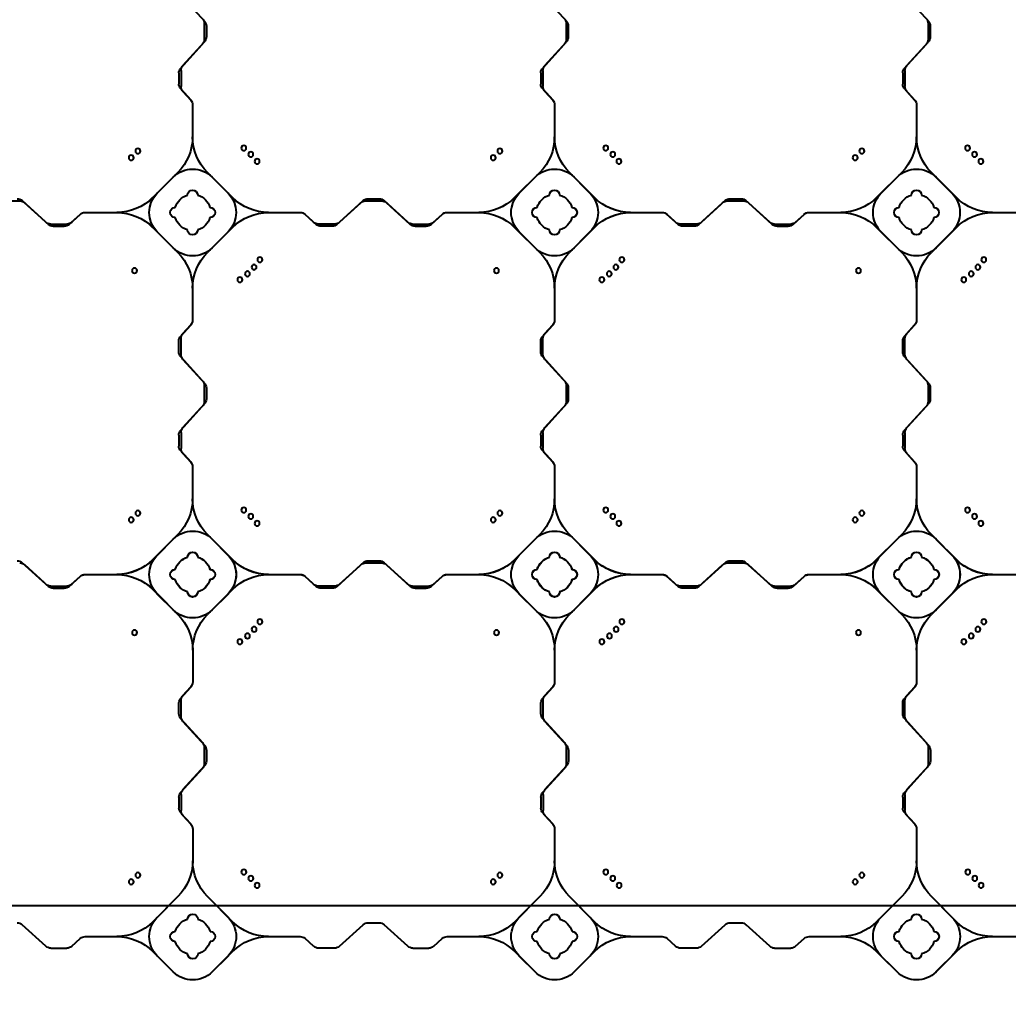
# Model space of a CAD drawing. Header units: millimetres. Extents: x -1612139 to -1260738, y 1141106 to 1536160.
# Drawn here: x -1319258 to -1317892, y 1253728 to 1255078 of the extents above; entities that cross this region are included whole.
import ezdxf

# ---------------------------------------------------------------- set-up
doc = ezdxf.new("R2010")
doc.units = ezdxf.units.MM
doc.header["$LTSCALE"] = 10
doc.layers.get('0').update_dxf_attribs({"linetype": 'CONTINUOUS'})
doc.layers.get('DEFPOINTS').update_dxf_attribs({"linetype": 'CONTINUOUS'})
doc.layers.add('W-FLOAT_BOWL浮筒', color=253, linetype='CONTINUOUS')
doc.styles.add('STANDARD_T3', font='simplex.shx', dxfattribs={"width": 0.7, "bigfont": 'gbcbig.shx'})
doc.dimstyles.new('W&&200', dxfattribs={"dimtxt": 700, "dimasz": 200, "dimexe": 500, "dimexo": 600, "dimgap": 200, "dimtad": 1, "dimdec": 0, "dimzin": 0, "dimdsep": 46, "dimtxsty": 'STANDARD_T3', "dimcen": 0.09, "dimclrd": 1, "dimclre": 1, "dimclrt": 7, "dimazin": 2, "dimtfac": 1, "dimtdec": 0, "dimtix": 1, "dimtmove": 2, "dimatfit": 3, "dimfxl": 100, "dimtolj": 1, "dimtzin": 0, "dimarcsym": 0})

# ---------------------------------------------------------------- blocks, each defined once
blk = doc.blocks.new('蓝色')
at = {"layer": 'W-FLOAT_BOWL浮筒', "color": 5}
for p, q in [((13979.5, 1549.2), (13951.2, 1520.9)), ((13957.5, 1527.3), (13979.4, 1549.2)), ((14033.2, 1549.2), (14055.2, 1527.3)), ((14033.2, 1549.2), (14061.5, 1520.9)), ((14479.5, 1549.2), (14451.2, 1520.9)), ((14457.5, 1527.3), (14479.4, 1549.2)), ((14533.2, 1549.2), (14555.2, 1527.3)), ((14533.2, 1549.2), (14561.5, 1520.9)), ((14979.5, 1549.2), (14951.2, 1520.9)), ((14957.5, 1527.3), (14979.4, 1549.2)), ((15033.2, 1549.2), (15055.2, 1527.3)), ((15033.2, 1549.2), (15061.5, 1520.9)), ((13810.2, 1516.4), (13832.5, 1516.4)), ((14202.5, 1516.4), (14180.2, 1516.4)), ((14310.2, 1516.4), (14332.5, 1516.4)), ((14702.5, 1516.4), (14680.2, 1516.4)), ((14810.2, 1516.4), (14832.5, 1516.4)), ((13803.5, 1513.8), (13770.7, 1484)), ((13839.2, 1513.8), (13851.1, 1503)), ((14173.5, 1513.8), (14161.6, 1503)), ((14209.2, 1513.8), (14242, 1484)), ((14303.5, 1513.8), (14270.7, 1484)), ((14339.2, 1513.8), (14351.1, 1503)), ((14673.5, 1513.8), (14661.6, 1503)), ((14709.2, 1513.8), (14742, 1484)), ((14803.5, 1513.8), (14770.7, 1484)), ((14839.2, 1513.8), (14851.1, 1503)), ((13857.8, 1500.4), (13901.6, 1500.4)), ((14110.9, 1500.4), (14154.9, 1500.4)), ((14357.8, 1500.4), (14401.6, 1500.4)), ((14610.9, 1500.4), (14654.9, 1500.4)), ((14857.8, 1500.4), (14901.6, 1500.4)), ((15110.9, 1500.4), (15154.9, 1500.4)), ((13985.8, 1445.1), (13951.1, 1479.9)), ((14026.8, 1445.1), (14061.6, 1479.9)), ((14248.7, 1481.4), (14264, 1481.4)), ((14485.8, 1445.1), (14451.1, 1479.9)), ((14526.8, 1445.1), (14561.6, 1479.9)), ((14748.7, 1481.4), (14764, 1481.4)), ((14985.8, 1445.1), (14951.1, 1479.9)), ((15026.8, 1445.1), (15061.6, 1479.9)), ((13957.5, 1473.5), (13985.8, 1445.2)), ((14055.2, 1473.5), (14026.8, 1445.2)), ((14457.5, 1473.5), (14485.8, 1445.2)), ((14555.2, 1473.5), (14526.8, 1445.2)), ((14957.5, 1473.5), (14985.8, 1445.2)), ((15055.2, 1473.5), (15026.8, 1445.2)), ((14006.3, 1351.6), (14006.3, 1395.8)), ((14006.3, 1351.8), (14006.3, 1395.8)), ((14506.3, 1351.6), (14506.3, 1395.8)), ((14506.3, 1351.8), (14506.3, 1395.8)), ((15006.3, 1351.6), (15006.3, 1395.8)), ((15006.3, 1351.8), (15006.3, 1395.8)), ((13989.9, 1329.7), (14003.7, 1344.9)), ((13992.9, 1333.2), (14003.7, 1345.1)), ((14489.9, 1329.7), (14503.7, 1344.9)), ((14492.9, 1333.2), (14503.7, 1345.1)), ((14989.9, 1329.7), (15003.7, 1344.9)), ((14992.9, 1333.2), (15003.7, 1345.1)), ((13990.3, 1304.2), (13990.3, 1326.5)), ((14490.3, 1304.2), (14490.3, 1326.5)), ((14990.3, 1304.2), (14990.3, 1326.5)), ((13987.3, 1307.7), (13987.3, 1323)), ((14487.3, 1307.7), (14487.3, 1323)), ((14987.3, 1307.7), (14987.3, 1323)), ((13989.9, 1301), (14019.7, 1268.2)), ((13992.9, 1297.5), (14022.7, 1264.7)), ((14489.9, 1301), (14519.7, 1268.2)), ((14492.9, 1297.5), (14522.7, 1264.7)), ((14989.9, 1301), (15019.7, 1268.2)), ((14992.9, 1297.5), (15022.7, 1264.7)), ((14022.3, 1239.2), (14022.3, 1261.5)), ((14025.3, 1242.7), (14025.3, 1258)), ((14522.3, 1239.2), (14522.3, 1261.5)), ((14525.3, 1242.7), (14525.3, 1258)), ((15022.3, 1239.2), (15022.3, 1261.5)), ((15025.3, 1242.7), (15025.3, 1258)), ((13989.9, 1199.7), (14019.7, 1232.5)), ((13992.9, 1203.2), (14022.7, 1236)), ((14489.9, 1199.7), (14519.7, 1232.5)), ((14492.9, 1203.2), (14522.7, 1236)), ((14989.9, 1199.7), (15019.7, 1232.5)), ((14992.9, 1203.2), (15022.7, 1236)), ((13987.3, 1193), (13987.3, 1177.7)), ((13990.3, 1196.5), (13990.3, 1174.2)), ((14487.3, 1193), (14487.3, 1177.7)), ((14490.3, 1196.5), (14490.3, 1174.2)), ((14987.3, 1193), (14987.3, 1177.7)), ((14990.3, 1196.5), (14990.3, 1174.2)), ((13989.9, 1171), (14003.7, 1155.8)), ((13992.9, 1167.5), (14003.7, 1155.6)), ((14489.9, 1171), (14503.7, 1155.8)), ((14492.9, 1167.5), (14503.7, 1155.6)), ((14989.9, 1171), (15003.7, 1155.8)), ((14992.9, 1167.5), (15003.7, 1155.6)), ((14006.3, 1105.1), (14006.3, 1149.1)), ((14006.3, 1105.1), (14006.3, 1148.9)), ((14506.3, 1105.1), (14506.3, 1149.1)), ((14506.3, 1105.1), (14506.3, 1148.9)), ((15006.3, 1105.1), (15006.3, 1149.1)), ((15006.3, 1105.1), (15006.3, 1148.9)), ((13951.1, 1020.9), (13985.8, 1055.6)), ((13957.5, 1027.2), (13985.8, 1055.5)), ((14061.6, 1020.9), (14026.8, 1055.6)), ((14055.2, 1027.2), (14026.8, 1055.5)), ((14451.1, 1020.9), (14485.8, 1055.6)), ((14457.5, 1027.2), (14485.8, 1055.5)), ((14561.6, 1020.9), (14526.8, 1055.6)), ((14555.2, 1027.2), (14526.8, 1055.5)), ((14951.1, 1020.9), (14985.8, 1055.6)), ((14957.5, 1027.2), (14985.8, 1055.5)), ((15061.6, 1020.9), (15026.8, 1055.6)), ((15055.2, 1027.2), (15026.8, 1055.5)), ((13979.5, 1049.2), (13951.2, 1020.9)), ((13957.5, 1027.3), (13979.4, 1049.2)), ((14033.2, 1049.2), (14055.2, 1027.3)), ((14033.2, 1049.2), (14061.5, 1020.9)), ((14479.5, 1049.2), (14451.2, 1020.9)), ((14457.5, 1027.3), (14479.4, 1049.2)), ((14533.2, 1049.2), (14555.2, 1027.3)), ((14533.2, 1049.2), (14561.5, 1020.9)), ((14979.5, 1049.2), (14951.2, 1020.9)), ((14957.5, 1027.3), (14979.4, 1049.2)), ((15033.2, 1049.2), (15055.2, 1027.3)), ((15033.2, 1049.2), (15061.5, 1020.9)), ((13803.5, 1013.8), (13770.7, 984)), ((13807, 1016.8), (13774.2, 987)), ((13810.2, 1016.4), (13832.5, 1016.4)), ((13813.7, 1019.4), (13829, 1019.4)), ((13835.7, 1016.8), (13850.9, 1003)), ((13839.2, 1013.8), (13851.1, 1003)), ((14173.5, 1013.8), (14161.6, 1003)), ((14177, 1016.8), (14161.8, 1003)), ((14202.5, 1016.4), (14180.2, 1016.4)), ((14199, 1019.4), (14183.7, 1019.4)), ((14205.7, 1016.8), (14238.5, 987)), ((14209.2, 1013.8), (14242, 984)), ((14303.5, 1013.8), (14270.7, 984)), ((14307, 1016.8), (14274.2, 987)), ((14310.2, 1016.4), (14332.5, 1016.4)), ((14313.7, 1019.4), (14329, 1019.4)), ((14335.7, 1016.8), (14350.9, 1003)), ((14339.2, 1013.8), (14351.1, 1003)), ((14673.5, 1013.8), (14661.6, 1003)), ((14677, 1016.8), (14661.8, 1003)), ((14702.5, 1016.4), (14680.2, 1016.4)), ((14699, 1019.4), (14683.7, 1019.4)), ((14705.7, 1016.8), (14738.5, 987)), ((14709.2, 1013.8), (14742, 984)), ((14803.5, 1013.8), (14770.7, 984)), ((14807, 1016.8), (14774.2, 987)), ((14810.2, 1016.4), (14832.5, 1016.4)), ((14813.7, 1019.4), (14829, 1019.4)), ((14835.7, 1016.8), (14850.9, 1003)), ((14839.2, 1013.8), (14851.1, 1003)), ((13857.6, 1000.4), (13901.6, 1000.4)), ((13857.8, 1000.4), (13901.6, 1000.4)), ((14110.9, 1000.4), (14154.9, 1000.4)), ((14110.9, 1000.4), (14155.1, 1000.4)), ((14357.6, 1000.4), (14401.6, 1000.4)), ((14357.8, 1000.4), (14401.6, 1000.4)), ((14610.9, 1000.4), (14654.9, 1000.4)), ((14610.9, 1000.4), (14655.1, 1000.4)), ((14857.6, 1000.4), (14901.6, 1000.4)), ((14857.8, 1000.4), (14901.6, 1000.4)), ((15110.9, 1000.4), (15154.9, 1000.4)), ((15110.9, 1000.4), (15155.1, 1000.4)), ((13745.2, 984.4), (13767.5, 984.4)), ((14245.2, 984.4), (14267.5, 984.4)), ((14745.2, 984.4), (14767.5, 984.4)), ((13985.8, 945.1), (13951.1, 979.9)), ((13979.5, 951.6), (13951.2, 979.9)), ((13957.5, 973.5), (13985.8, 945.2)), ((13979.4, 951.6), (13957.5, 973.5)), ((14026.8, 945.1), (14061.6, 979.9)), ((14055.2, 973.5), (14026.8, 945.2)), ((14033.2, 951.6), (14061.5, 979.9)), ((14055.2, 973.5), (14033.2, 951.6)), ((14248.7, 981.4), (14264, 981.4)), ((14485.8, 945.1), (14451.1, 979.9)), ((14479.5, 951.6), (14451.2, 979.9)), ((14457.5, 973.5), (14485.8, 945.2)), ((14479.4, 951.6), (14457.5, 973.5)), ((14526.8, 945.1), (14561.6, 979.9)), ((14555.2, 973.5), (14526.8, 945.2)), ((14533.2, 951.6), (14561.5, 979.9)), ((14555.2, 973.5), (14533.2, 951.6)), ((14748.7, 981.4), (14764, 981.4)), ((14985.8, 945.1), (14951.1, 979.9)), ((14979.5, 951.6), (14951.2, 979.9)), ((14957.5, 973.5), (14985.8, 945.2)), ((14979.4, 951.6), (14957.5, 973.5)), ((15026.8, 945.1), (15061.6, 979.9)), ((15055.2, 973.5), (15026.8, 945.2)), ((15033.2, 951.6), (15061.5, 979.9)), ((15055.2, 973.5), (15033.2, 951.6)), ((14006.3, 851.6), (14006.3, 895.8)), ((14006.3, 851.8), (14006.3, 895.8)), ((14506.3, 851.6), (14506.3, 895.8)), ((14506.3, 851.8), (14506.3, 895.8)), ((15006.3, 851.6), (15006.3, 895.8)), ((15006.3, 851.8), (15006.3, 895.8)), ((13989.9, 829.7), (14003.7, 844.9)), ((13992.9, 833.2), (14003.7, 845.1)), ((14489.9, 829.7), (14503.7, 844.9)), ((14492.9, 833.2), (14503.7, 845.1)), ((14989.9, 829.7), (15003.7, 844.9)), ((14992.9, 833.2), (15003.7, 845.1)), ((13987.3, 807.7), (13987.3, 823)), ((13990.3, 804.2), (13990.3, 826.5)), ((14487.3, 807.7), (14487.3, 823)), ((14490.3, 804.2), (14490.3, 826.5)), ((14987.3, 807.7), (14987.3, 823)), ((14990.3, 804.2), (14990.3, 826.5)), ((13989.9, 801), (14019.7, 768.2)), ((13992.9, 797.5), (14022.7, 764.7)), ((14489.9, 801), (14519.7, 768.2)), ((14492.9, 797.5), (14522.7, 764.7)), ((14989.9, 801), (15019.7, 768.2)), ((14992.9, 797.5), (15022.7, 764.7)), ((14022.3, 739.2), (14022.3, 761.5)), ((14025.3, 742.7), (14025.3, 758)), ((14522.3, 739.2), (14522.3, 761.5)), ((14525.3, 742.7), (14525.3, 758)), ((15022.3, 739.2), (15022.3, 761.5)), ((15025.3, 742.7), (15025.3, 758)), ((13992.9, 703.2), (14022.7, 736)), ((14492.9, 703.2), (14522.7, 736)), ((14992.9, 703.2), (15022.7, 736))]:
    blk.add_line(p, q, dxfattribs=at)
for centre in [(13921.6, 1424.8), (14086.6, 1420.1), (14095.3, 1429.8), (14421.6, 1424.8), (14586.6, 1420.1), (14595.3, 1429.8), (14921.6, 1424.8), (15086.6, 1420.1), (15095.3, 1429.8), (13930.8, 1415.6), (14076.9, 1411.4), (14430.8, 1415.6), (14576.9, 1411.4), (14930.8, 1415.6), (15076.9, 1411.4), (14071.6, 1093.3), (14571.6, 1093.3), (15071.6, 1093.3), (13926, 1080.7), (14081.9, 1085.1), (14091.1, 1075.9), (14426, 1080.7), (14581.9, 1085.1), (14591.1, 1075.9), (14926, 1080.7), (15081.9, 1085.1), (15091.1, 1075.9), (14099.2, 1065.7), (14599.2, 1065.7), (15099.2, 1065.7), (14095.3, 929.8), (14595.3, 929.8), (15095.3, 929.8), (13921.6, 924.8), (13930.8, 915.6), (14076.9, 911.4), (14086.6, 920.1), (14421.6, 924.8), (14430.8, 915.6), (14576.9, 911.4), (14586.6, 920.1), (14921.6, 924.8), (14930.8, 915.6), (15076.9, 911.4), (15086.6, 920.1)]:
    blk.add_circle(centre, 3.5, dxfattribs=at)
for centre, radius, start, end in [((14006.3, 1522.3), 38, 45, 135), ((14006.4, 1522.3), 38, 45, 135), ((14506.3, 1522.3), 38, 45, 135), ((14506.4, 1522.3), 38, 45, 135), ((15006.3, 1522.3), 38, 45, 135), ((15006.4, 1522.3), 38, 45, 135), ((14006.3, 1524.4), 7, 0, 180), ((14006.3, 1524.4), 7, 0, 180), ((14506.3, 1524.4), 7, 0, 180), ((14506.3, 1524.4), 7, 0, 180), ((15006.3, 1524.4), 7, 0, 180), ((15006.3, 1524.4), 7, 0, 180), ((13810.2, 1506.4), 10, 90, 132.2737), ((13832.5, 1506.4), 10, 47.7263, 90), ((13901.7, 1570.4), 70, 270, 315), ((13984.4, 1500.4), 38, 135, 225), ((14006.3, 1500.4), 25, 106.2602, 163.7398), ((14006.3, 1500.4), 25, 106.2602, 163.7398), ((14006.3, 1500.4), 25, 16.2602, 73.7398), ((14006.3, 1500.4), 25, 16.2602, 73.7398), ((14028.3, 1500.4), 38, 315, 45), ((14111, 1570.4), 70, 225, 270), ((14180.2, 1506.4), 10, 90, 132.2737), ((14202.5, 1506.4), 10, 47.7263, 90), ((14310.2, 1506.4), 10, 90, 132.2737), ((14332.5, 1506.4), 10, 47.7263, 90), ((14401.7, 1570.4), 70, 270, 315), ((14484.4, 1500.4), 38, 135, 225), ((14506.3, 1500.4), 25, 106.2602, 163.7398), ((14506.3, 1500.4), 25, 106.2602, 163.7398), ((14506.3, 1500.4), 25, 16.2602, 73.7398), ((14506.3, 1500.4), 25, 16.2602, 73.7398), ((14528.3, 1500.4), 38, 315, 45), ((14611, 1570.4), 70, 225, 270), ((14680.2, 1506.4), 10, 90, 132.2737), ((14702.5, 1506.4), 10, 47.7263, 90), ((14810.2, 1506.4), 10, 90, 132.2737), ((14832.5, 1506.4), 10, 47.7263, 90), ((14901.7, 1570.4), 70, 270, 315), ((14984.4, 1500.4), 38, 135, 225), ((15006.3, 1500.4), 25, 106.2602, 163.7398), ((15006.3, 1500.4), 25, 106.2602, 163.7398), ((15006.3, 1500.4), 25, 16.2602, 73.7398), ((15006.3, 1500.4), 25, 16.2602, 73.7398), ((15028.3, 1500.4), 38, 315, 45), ((15111, 1570.4), 70, 225, 270), ((13857.8, 1510.4), 10, 227.7263, 270), ((13982.3, 1500.4), 7, 90, 270), ((13982.3, 1500.4), 7, 90, 270), ((14030.3, 1500.4), 7, 270, 90), ((14030.3, 1500.4), 7, 270, 90), ((14154.9, 1510.4), 10, 270, 312.2737), ((14357.8, 1510.4), 10, 227.7263, 270), ((14482.3, 1500.4), 7, 90, 270), ((14482.3, 1500.4), 7, 90, 270), ((14530.3, 1500.4), 7, 270, 90), ((14530.3, 1500.4), 7, 270, 90), ((14654.9, 1510.4), 10, 270, 312.2737), ((14857.8, 1510.4), 10, 227.7263, 270), ((14982.3, 1500.4), 7, 90, 270), ((14982.3, 1500.4), 7, 90, 270), ((15030.3, 1500.4), 7, 270, 90), ((15030.3, 1500.4), 7, 270, 90), ((13901.6, 1430.4), 70, 45, 90), ((14006.3, 1500.4), 25, 196.2602, 253.7398), ((14006.3, 1500.4), 25, 196.2602, 253.7398), ((14006.3, 1500.4), 25, 286.2602, 343.7398), ((14006.3, 1500.4), 25, 286.2602, 343.7398), ((14111.1, 1430.4), 70, 90, 135), ((14401.6, 1430.4), 70, 45, 90), ((14506.3, 1500.4), 25, 196.2602, 253.7398), ((14506.3, 1500.4), 25, 196.2602, 253.7398), ((14506.3, 1500.4), 25, 286.2602, 343.7398), ((14506.3, 1500.4), 25, 286.2602, 343.7398), ((14611.1, 1430.4), 70, 90, 135), ((14901.6, 1430.4), 70, 45, 90), ((15006.3, 1500.4), 25, 196.2602, 253.7398), ((15006.3, 1500.4), 25, 196.2602, 253.7398), ((15006.3, 1500.4), 25, 286.2602, 343.7398), ((15006.3, 1500.4), 25, 286.2602, 343.7398), ((15111.1, 1430.4), 70, 90, 135), ((13764, 1491.4), 10, 270, 312.2737), ((14006.3, 1476.4), 7, 180, 0), ((14006.3, 1476.4), 7, 180, 0), ((14248.7, 1491.4), 10, 227.7263, 270), ((14264, 1491.4), 10, 270, 312.2737), ((14506.3, 1476.4), 7, 180, 0), ((14506.3, 1476.4), 7, 180, 0), ((14748.7, 1491.4), 10, 227.7263, 270), ((14764, 1491.4), 10, 270, 312.2737), ((15006.3, 1476.4), 7, 180, 0), ((15006.3, 1476.4), 7, 180, 0), ((13936.3, 1395.7), 70, 0, 45), ((13936.3, 1395.7), 70, 0, 45), ((14076.3, 1395.7), 70, 135, 180), ((14076.3, 1395.7), 70, 135, 180), ((14436.3, 1395.7), 70, 0, 45), ((14436.3, 1395.7), 70, 0, 45), ((14576.3, 1395.7), 70, 135, 180), ((14576.3, 1395.7), 70, 135, 180), ((14936.3, 1395.7), 70, 0, 45), ((14936.3, 1395.7), 70, 0, 45), ((15076.3, 1395.7), 70, 135, 180), ((15076.3, 1395.7), 70, 135, 180), ((13996.3, 1351.8), 10, 317.7263, 0), ((14496.3, 1351.8), 10, 317.7263, 0), ((14996.3, 1351.8), 10, 317.7263, 0), ((13996.3, 1351.6), 10, 317.7263, 0), ((14496.3, 1351.6), 10, 317.7263, 0), ((14996.3, 1351.6), 10, 317.7263, 0), ((13997.3, 1323), 10, 137.7263, 180), ((14000.3, 1326.5), 10, 137.7263, 180), ((14497.3, 1323), 10, 137.7263, 180), ((14500.3, 1326.5), 10, 137.7263, 180), ((14997.3, 1323), 10, 137.7263, 180), ((15000.3, 1326.5), 10, 137.7263, 180), ((13997.3, 1307.7), 10, 180, 222.2737), ((14000.3, 1304.2), 10, 180, 222.2737), ((14497.3, 1307.7), 10, 180, 222.2737), ((14500.3, 1304.2), 10, 180, 222.2737), ((14997.3, 1307.7), 10, 180, 222.2737), ((15000.3, 1304.2), 10, 180, 222.2737), ((14012.3, 1261.5), 10, 0, 42.2737), ((14015.3, 1258), 10, 0, 42.2737), ((14512.3, 1261.5), 10, 0, 42.2737), ((14515.3, 1258), 10, 0, 42.2737), ((15012.3, 1261.5), 10, 0, 42.2737), ((15015.3, 1258), 10, 0, 42.2737), ((14015.3, 1242.7), 10, 317.7263, 0), ((14515.3, 1242.7), 10, 317.7263, 0), ((15015.3, 1242.7), 10, 317.7263, 0), ((14012.3, 1239.2), 10, 317.7263, 0), ((14512.3, 1239.2), 10, 317.7263, 0), ((15012.3, 1239.2), 10, 317.7263, 0), ((14000.3, 1196.5), 10, 137.7263, 180), ((14500.3, 1196.5), 10, 137.7263, 180), ((15000.3, 1196.5), 10, 137.7263, 180), ((13997.3, 1193), 10, 137.7263, 180), ((14497.3, 1193), 10, 137.7263, 180), ((14997.3, 1193), 10, 137.7263, 180), ((13997.3, 1177.7), 10, 180, 222.2737), ((14497.3, 1177.7), 10, 180, 222.2737), ((14997.3, 1177.7), 10, 180, 222.2737), ((14000.3, 1174.2), 10, 180, 222.2737), ((14500.3, 1174.2), 10, 180, 222.2737), ((15000.3, 1174.2), 10, 180, 222.2737), ((13996.3, 1149.1), 10, 0, 42.2737), ((13996.3, 1148.9), 10, 0, 42.2737), ((14496.3, 1149.1), 10, 0, 42.2737), ((14496.3, 1148.9), 10, 0, 42.2737), ((14996.3, 1149.1), 10, 0, 42.2737), ((14996.3, 1148.9), 10, 0, 42.2737), ((13936.3, 1105.1), 70, 315, 0), ((13936.3, 1105), 70, 315, 0), ((14076.3, 1105.1), 70, 180, 225), ((14076.3, 1105), 70, 180, 225), ((14436.3, 1105.1), 70, 315, 0), ((14436.3, 1105), 70, 315, 0), ((14576.3, 1105.1), 70, 180, 225), ((14576.3, 1105), 70, 180, 225), ((14936.3, 1105.1), 70, 315, 0), ((14936.3, 1105), 70, 315, 0), ((15076.3, 1105.1), 70, 180, 225), ((15076.3, 1105), 70, 180, 225), ((14006.3, 1022.3), 38, 45, 135), ((14006.4, 1022.3), 38, 45, 135), ((14506.3, 1022.3), 38, 45, 135), ((14506.4, 1022.3), 38, 45, 135), ((15006.3, 1022.3), 38, 45, 135), ((15006.4, 1022.3), 38, 45, 135), ((13984.4, 1000.4), 38, 135, 225), ((13984.4, 1000.3), 38, 135, 225), ((14006.3, 1000.4), 25, 106.2602, 163.7398), ((14006.3, 1000.4), 25, 106.2602, 163.7398), ((14006.3, 1000.4), 25, 106.2602, 163.7398), ((14006.3, 1000.4), 25, 106.2602, 163.7398), ((14006.3, 1024.4), 7, 0, 180), ((14006.3, 1024.4), 7, 0, 180), ((14006.3, 1024.4), 7, 0, 180), ((14006.3, 1024.4), 7, 0, 180), ((14006.3, 1000.4), 25, 16.2602, 73.7398), ((14006.3, 1000.4), 25, 16.2602, 73.7398), ((14006.3, 1000.4), 25, 16.2602, 73.7398), ((14006.3, 1000.4), 25, 16.2602, 73.7398), ((14028.3, 1000.4), 38, 315, 45), ((14028.3, 1000.3), 38, 315, 45), ((14484.4, 1000.4), 38, 135, 225), ((14484.4, 1000.3), 38, 135, 225), ((14506.3, 1000.4), 25, 106.2602, 163.7398), ((14506.3, 1000.4), 25, 106.2602, 163.7398), ((14506.3, 1000.4), 25, 106.2602, 163.7398), ((14506.3, 1000.4), 25, 106.2602, 163.7398), ((14506.3, 1024.4), 7, 0, 180), ((14506.3, 1024.4), 7, 0, 180), ((14506.3, 1024.4), 7, 0, 180), ((14506.3, 1024.4), 7, 0, 180), ((14506.3, 1000.4), 25, 16.2602, 73.7398), ((14506.3, 1000.4), 25, 16.2602, 73.7398), ((14506.3, 1000.4), 25, 16.2602, 73.7398), ((14506.3, 1000.4), 25, 16.2602, 73.7398), ((14528.3, 1000.4), 38, 315, 45), ((14528.3, 1000.3), 38, 315, 45), ((14984.4, 1000.4), 38, 135, 225), ((14984.4, 1000.3), 38, 135, 225), ((15006.3, 1000.4), 25, 106.2602, 163.7398), ((15006.3, 1000.4), 25, 106.2602, 163.7398), ((15006.3, 1000.4), 25, 106.2602, 163.7398), ((15006.3, 1000.4), 25, 106.2602, 163.7398), ((15006.3, 1024.4), 7, 0, 180), ((15006.3, 1024.4), 7, 0, 180), ((15006.3, 1024.4), 7, 0, 180), ((15006.3, 1024.4), 7, 0, 180), ((15006.3, 1000.4), 25, 16.2602, 73.7398), ((15006.3, 1000.4), 25, 16.2602, 73.7398), ((15006.3, 1000.4), 25, 16.2602, 73.7398), ((15006.3, 1000.4), 25, 16.2602, 73.7398), ((15028.3, 1000.4), 38, 315, 45), ((15028.3, 1000.3), 38, 315, 45), ((13810.2, 1006.4), 10, 90, 132.2737), ((13813.7, 1009.4), 10, 90, 132.2737), ((13829, 1009.4), 10, 47.7263, 90), ((13832.5, 1006.4), 10, 47.7263, 90), ((13901.6, 1070.4), 70, 270, 315), ((13901.7, 1070.4), 70, 270, 315), ((14111, 1070.4), 70, 225, 270), ((14111.1, 1070.4), 70, 225, 270), ((14180.2, 1006.4), 10, 90, 132.2737), ((14183.7, 1009.4), 10, 90, 132.2737), ((14199, 1009.4), 10, 47.7263, 90), ((14202.5, 1006.4), 10, 47.7263, 90), ((14310.2, 1006.4), 10, 90, 132.2737), ((14313.7, 1009.4), 10, 90, 132.2737), ((14329, 1009.4), 10, 47.7263, 90), ((14332.5, 1006.4), 10, 47.7263, 90), ((14401.6, 1070.4), 70, 270, 315), ((14401.7, 1070.4), 70, 270, 315), ((14611, 1070.4), 70, 225, 270), ((14611.1, 1070.4), 70, 225, 270), ((14680.2, 1006.4), 10, 90, 132.2737), ((14683.7, 1009.4), 10, 90, 132.2737), ((14699, 1009.4), 10, 47.7263, 90), ((14702.5, 1006.4), 10, 47.7263, 90), ((14810.2, 1006.4), 10, 90, 132.2737), ((14813.7, 1009.4), 10, 90, 132.2737), ((14829, 1009.4), 10, 47.7263, 90), ((14832.5, 1006.4), 10, 47.7263, 90), ((14901.6, 1070.4), 70, 270, 315), ((14901.7, 1070.4), 70, 270, 315), ((15111, 1070.4), 70, 225, 270), ((15111.1, 1070.4), 70, 225, 270), ((13857.6, 1010.4), 10, 227.7263, 270), ((13857.8, 1010.4), 10, 227.7263, 270), ((13901.6, 930.4), 70, 45, 90), ((13901.7, 930.4), 70, 45, 90), ((13982.3, 1000.4), 7, 90, 270), ((13982.3, 1000.4), 7, 90, 270), ((13982.3, 1000.4), 7, 90, 270), ((13982.3, 1000.4), 7, 90, 270), ((14030.3, 1000.4), 7, 270, 90), ((14030.3, 1000.4), 7, 270, 90), ((14030.3, 1000.4), 7, 270, 90), ((14030.3, 1000.4), 7, 270, 90), ((14111, 930.4), 70, 90, 135), ((14111.1, 930.4), 70, 90, 135), ((14154.9, 1010.4), 10, 270, 312.2737), ((14155.1, 1010.4), 10, 270, 312.2737), ((14357.6, 1010.4), 10, 227.7263, 270), ((14357.8, 1010.4), 10, 227.7263, 270), ((14401.6, 930.4), 70, 45, 90), ((14401.7, 930.4), 70, 45, 90), ((14482.3, 1000.4), 7, 90, 270), ((14482.3, 1000.4), 7, 90, 270), ((14482.3, 1000.4), 7, 90, 270), ((14482.3, 1000.4), 7, 90, 270), ((14530.3, 1000.4), 7, 270, 90), ((14530.3, 1000.4), 7, 270, 90), ((14530.3, 1000.4), 7, 270, 90), ((14530.3, 1000.4), 7, 270, 90), ((14611, 930.4), 70, 90, 135), ((14611.1, 930.4), 70, 90, 135), ((14654.9, 1010.4), 10, 270, 312.2737), ((14655.1, 1010.4), 10, 270, 312.2737), ((14857.6, 1010.4), 10, 227.7263, 270), ((14857.8, 1010.4), 10, 227.7263, 270), ((14901.6, 930.4), 70, 45, 90), ((14901.7, 930.4), 70, 45, 90), ((14982.3, 1000.4), 7, 90, 270), ((14982.3, 1000.4), 7, 90, 270), ((14982.3, 1000.4), 7, 90, 270), ((14982.3, 1000.4), 7, 90, 270), ((15030.3, 1000.4), 7, 270, 90), ((15030.3, 1000.4), 7, 270, 90), ((15030.3, 1000.4), 7, 270, 90), ((15030.3, 1000.4), 7, 270, 90), ((15111, 930.4), 70, 90, 135), ((15111.1, 930.4), 70, 90, 135), ((13764, 991.4), 10, 270, 312.2737), ((13767.5, 994.4), 10, 270, 312.2737), ((14006.3, 1000.4), 25, 196.2602, 253.7398), ((14006.3, 1000.4), 25, 196.2602, 253.7398), ((14006.3, 1000.4), 25, 196.2602, 253.7398), ((14006.3, 1000.4), 25, 196.2602, 253.7398), ((14006.3, 1000.4), 25, 286.2602, 343.7398), ((14006.3, 1000.4), 25, 286.2602, 343.7398), ((14006.3, 1000.4), 25, 286.2602, 343.7398), ((14006.3, 1000.4), 25, 286.2602, 343.7398), ((14245.2, 994.4), 10, 227.7263, 270), ((14248.7, 991.4), 10, 227.7263, 270), ((14264, 991.4), 10, 270, 312.2737), ((14267.5, 994.4), 10, 270, 312.2737), ((14506.3, 1000.4), 25, 196.2602, 253.7398), ((14506.3, 1000.4), 25, 196.2602, 253.7398), ((14506.3, 1000.4), 25, 196.2602, 253.7398), ((14506.3, 1000.4), 25, 196.2602, 253.7398), ((14506.3, 1000.4), 25, 286.2602, 343.7398), ((14506.3, 1000.4), 25, 286.2602, 343.7398), ((14506.3, 1000.4), 25, 286.2602, 343.7398), ((14506.3, 1000.4), 25, 286.2602, 343.7398), ((14745.2, 994.4), 10, 227.7263, 270), ((14748.7, 991.4), 10, 227.7263, 270), ((14764, 991.4), 10, 270, 312.2737), ((14767.5, 994.4), 10, 270, 312.2737), ((15006.3, 1000.4), 25, 196.2602, 253.7398), ((15006.3, 1000.4), 25, 196.2602, 253.7398), ((15006.3, 1000.4), 25, 196.2602, 253.7398), ((15006.3, 1000.4), 25, 196.2602, 253.7398), ((15006.3, 1000.4), 25, 286.2602, 343.7398), ((15006.3, 1000.4), 25, 286.2602, 343.7398), ((15006.3, 1000.4), 25, 286.2602, 343.7398), ((15006.3, 1000.4), 25, 286.2602, 343.7398), ((14006.3, 976.4), 7, 180, 0), ((14006.3, 976.4), 7, 180, 0), ((14006.3, 976.4), 7, 180, 0), ((14006.3, 976.4), 7, 180, 0), ((14506.3, 976.4), 7, 180, 0), ((14506.3, 976.4), 7, 180, 0), ((14506.3, 976.4), 7, 180, 0), ((14506.3, 976.4), 7, 180, 0), ((15006.3, 976.4), 7, 180, 0), ((15006.3, 976.4), 7, 180, 0), ((15006.3, 976.4), 7, 180, 0), ((15006.3, 976.4), 7, 180, 0), ((14006.3, 978.4), 38, 225, 315), ((14006.4, 978.4), 38, 225, 315), ((13936.3, 895.7), 70, 0, 45), ((13936.3, 895.7), 70, 0, 45), ((14076.3, 895.7), 70, 135, 180), ((14076.3, 895.7), 70, 135, 180), ((14506.3, 978.4), 38, 225, 315), ((14506.4, 978.4), 38, 225, 315), ((14436.3, 895.7), 70, 0, 45), ((14436.3, 895.7), 70, 0, 45), ((14576.3, 895.7), 70, 135, 180), ((14576.3, 895.7), 70, 135, 180), ((15006.3, 978.4), 38, 225, 315), ((15006.4, 978.4), 38, 225, 315), ((14936.3, 895.7), 70, 0, 45), ((14936.3, 895.7), 70, 0, 45), ((15076.3, 895.7), 70, 135, 180), ((15076.3, 895.7), 70, 135, 180), ((13996.3, 851.8), 10, 317.7263, 0), ((13996.3, 851.6), 10, 317.7263, 0), ((14496.3, 851.8), 10, 317.7263, 0), ((14496.3, 851.6), 10, 317.7263, 0), ((14996.3, 851.8), 10, 317.7263, 0), ((14996.3, 851.6), 10, 317.7263, 0), ((14000.3, 826.5), 10, 137.7263, 180), ((14500.3, 826.5), 10, 137.7263, 180), ((15000.3, 826.5), 10, 137.7263, 180), ((13997.3, 823), 10, 137.7263, 180), ((14497.3, 823), 10, 137.7263, 180), ((14997.3, 823), 10, 137.7263, 180), ((13997.3, 807.7), 10, 180, 222.2737), ((14497.3, 807.7), 10, 180, 222.2737), ((14997.3, 807.7), 10, 180, 222.2737), ((14000.3, 804.2), 10, 180, 222.2737), ((14500.3, 804.2), 10, 180, 222.2737), ((15000.3, 804.2), 10, 180, 222.2737), ((14012.3, 761.5), 10, 0, 42.2737), ((14015.3, 758), 10, 0, 42.2737), ((14512.3, 761.5), 10, 0, 42.2737), ((14515.3, 758), 10, 0, 42.2737), ((15012.3, 761.5), 10, 0, 42.2737), ((15015.3, 758), 10, 0, 42.2737), ((14012.3, 739.2), 10, 317.7263, 0), ((14015.3, 742.7), 10, 317.7263, 0), ((14512.3, 739.2), 10, 317.7263, 0), ((14515.3, 742.7), 10, 317.7263, 0), ((15012.3, 739.2), 10, 317.7263, 0), ((15015.3, 742.7), 10, 317.7263, 0)]:
    blk.add_arc(centre, radius, start, end, dxfattribs=at)
blk = doc.blocks.new('橙色')
at = {"layer": 'W-FLOAT_BOWL浮筒', "color": 30}
for p, q in [((14473.2, 2548.8), (14444.8, 2520.5)), ((14451.2, 2526.9), (14473.1, 2548.8)), ((14526.8, 2548.8), (14555.2, 2520.5)), ((14526.9, 2548.8), (14548.8, 2526.9)), ((14973.2, 2548.8), (14944.8, 2520.5)), ((14951.2, 2526.9), (14973.1, 2548.8)), ((15026.8, 2548.8), (15055.2, 2520.5)), ((15026.9, 2548.8), (15048.8, 2526.9)), ((15473.2, 2548.8), (15444.8, 2520.5)), ((15451.2, 2526.9), (15473.1, 2548.8)), ((15526.8, 2548.8), (15555.2, 2520.5)), ((15526.9, 2548.8), (15548.8, 2526.9)), ((14297.1, 2513.4), (14264.4, 2483.6)), ((14303.9, 2516), (14326.1, 2516)), ((14332.9, 2513.4), (14344.7, 2502.6)), ((14667.1, 2513.4), (14655.3, 2502.6)), ((14696.1, 2516), (14673.9, 2516)), ((14702.9, 2513.4), (14735.6, 2483.6)), ((14797.1, 2513.4), (14764.4, 2483.6)), ((14803.9, 2516), (14826.1, 2516)), ((14832.9, 2513.4), (14844.7, 2502.6)), ((15167.1, 2513.4), (15155.3, 2502.6)), ((15196.1, 2516), (15173.9, 2516)), ((15202.9, 2513.4), (15235.6, 2483.6)), ((15297.1, 2513.4), (15264.4, 2483.6)), ((15303.9, 2516), (15326.1, 2516)), ((15332.9, 2513.4), (15344.7, 2502.6)), ((14351.5, 2500), (14395.3, 2500)), ((14604.6, 2500), (14648.5, 2500)), ((14851.5, 2500), (14895.3, 2500)), ((15104.6, 2500), (15148.5, 2500)), ((15351.5, 2500), (15395.3, 2500)), ((15604.6, 2500), (15648.5, 2500)), ((14479.5, 2444.8), (14444.8, 2479.5)), ((14451.2, 2473.2), (14479.5, 2444.8)), ((14520.5, 2444.8), (14555.2, 2479.5)), ((14548.8, 2473.2), (14520.5, 2444.8)), ((14742.4, 2481), (14757.6, 2481)), ((14979.5, 2444.8), (14944.8, 2479.5)), ((14951.2, 2473.2), (14979.5, 2444.8)), ((15020.5, 2444.8), (15055.2, 2479.5)), ((15048.8, 2473.2), (15020.5, 2444.8)), ((15242.4, 2481), (15257.6, 2481)), ((15479.5, 2444.8), (15444.8, 2479.5)), ((15451.2, 2473.2), (15479.5, 2444.8)), ((15520.5, 2444.8), (15555.2, 2479.5)), ((15548.8, 2473.2), (15520.5, 2444.8)), ((14500, 2351.3), (14500, 2395.4)), ((14500, 2351.5), (14500, 2395.4)), ((15000, 2351.3), (15000, 2395.4)), ((15000, 2351.5), (15000, 2395.4)), ((15500, 2351.3), (15500, 2395.4)), ((15500, 2351.5), (15500, 2395.4)), ((14483.6, 2329.4), (14497.4, 2344.5)), ((14486.6, 2332.9), (14497.4, 2344.7)), ((14983.6, 2329.4), (14997.4, 2344.5)), ((14986.6, 2332.9), (14997.4, 2344.7)), ((15483.6, 2329.4), (15497.4, 2344.5)), ((15486.6, 2332.9), (15497.4, 2344.7)), ((14481, 2307.4), (14481, 2322.6)), ((14484, 2303.9), (14484, 2326.1)), ((14981, 2307.4), (14981, 2322.6)), ((14984, 2303.9), (14984, 2326.1)), ((15481, 2307.4), (15481, 2322.6)), ((15484, 2303.9), (15484, 2326.1)), ((14483.6, 2300.6), (14513.4, 2267.9)), ((14486.6, 2297.1), (14516.4, 2264.4)), ((14983.6, 2300.6), (15013.4, 2267.9)), ((14986.6, 2297.1), (15016.4, 2264.4)), ((15483.6, 2300.6), (15513.4, 2267.9)), ((15486.6, 2297.1), (15516.4, 2264.4)), ((14516, 2238.9), (14516, 2261.1)), ((14519, 2242.4), (14519, 2257.6)), ((15016, 2238.9), (15016, 2261.1)), ((15019, 2242.4), (15019, 2257.6)), ((15516, 2238.9), (15516, 2261.1)), ((15519, 2242.4), (15519, 2257.6)), ((14483.6, 2199.4), (14513.4, 2232.1)), ((14486.6, 2202.9), (14516.4, 2235.6)), ((14983.6, 2199.4), (15013.4, 2232.1)), ((14986.6, 2202.9), (15016.4, 2235.6)), ((15483.6, 2199.4), (15513.4, 2232.1)), ((15486.6, 2202.9), (15516.4, 2235.6)), ((14481, 2192.6), (14481, 2177.4)), ((14484, 2196.1), (14484, 2173.9)), ((14981, 2192.6), (14981, 2177.4)), ((14984, 2196.1), (14984, 2173.9)), ((15481, 2192.6), (15481, 2177.4)), ((15484, 2196.1), (15484, 2173.9)), ((14483.6, 2170.6), (14497.4, 2155.5)), ((14486.6, 2167.1), (14497.4, 2155.3)), ((14983.6, 2170.6), (14997.4, 2155.5)), ((14986.6, 2167.1), (14997.4, 2155.3)), ((15483.6, 2170.6), (15497.4, 2155.5)), ((15486.6, 2167.1), (15497.4, 2155.3)), ((14500, 2104.7), (14500, 2148.7)), ((14500, 2104.7), (14500, 2148.5)), ((15000, 2104.7), (15000, 2148.7)), ((15000, 2104.7), (15000, 2148.5)), ((15500, 2104.7), (15500, 2148.7)), ((15500, 2104.7), (15500, 2148.5)), ((14444.8, 2020.5), (14479.5, 2055.2)), ((14451.2, 2026.8), (14479.5, 2055.2)), ((14548.8, 2026.8), (14520.5, 2055.2)), ((14555.2, 2020.5), (14520.5, 2055.2)), ((14944.8, 2020.5), (14979.5, 2055.2)), ((14951.2, 2026.8), (14979.5, 2055.2)), ((15048.8, 2026.8), (15020.5, 2055.2)), ((15055.2, 2020.5), (15020.5, 2055.2)), ((15444.8, 2020.5), (15479.5, 2055.2)), ((15451.2, 2026.8), (15479.5, 2055.2)), ((15548.8, 2026.8), (15520.5, 2055.2)), ((15555.2, 2020.5), (15520.5, 2055.2)), ((14300.6, 2016.4), (14267.9, 1986.6)), ((14307.4, 2019), (14322.6, 2019)), ((14329.4, 2016.4), (14344.5, 2002.6)), ((14670.6, 2016.4), (14655.5, 2002.6)), ((14692.6, 2019), (14677.4, 2019)), ((14699.4, 2016.4), (14732.1, 1986.6)), ((14800.6, 2016.4), (14767.9, 1986.6)), ((14807.4, 2019), (14822.6, 2019)), ((14829.4, 2016.4), (14844.5, 2002.6)), ((15170.6, 2016.4), (15155.5, 2002.6)), ((15192.6, 2019), (15177.4, 2019)), ((15199.4, 2016.4), (15232.1, 1986.6)), ((15300.6, 2016.4), (15267.9, 1986.6)), ((15307.4, 2019), (15322.6, 2019)), ((15329.4, 2016.4), (15344.5, 2002.6)), ((14351.3, 2000), (14395.3, 2000)), ((14604.6, 2000), (14648.7, 2000)), ((14851.3, 2000), (14895.3, 2000)), ((15104.6, 2000), (15148.7, 2000)), ((15351.3, 2000), (15395.3, 2000)), ((15604.6, 2000), (15648.7, 2000)), ((14738.9, 1984), (14761.1, 1984)), ((15238.9, 1984), (15261.1, 1984)), ((14473.2, 1951.2), (14444.8, 1979.5)), ((14473.1, 1951.2), (14451.2, 1973.1)), ((14526.8, 1951.2), (14555.2, 1979.5)), ((14548.8, 1973.1), (14526.9, 1951.2)), ((14973.2, 1951.2), (14944.8, 1979.5)), ((14973.1, 1951.2), (14951.2, 1973.1)), ((15026.8, 1951.2), (15055.2, 1979.5)), ((15048.8, 1973.1), (15026.9, 1951.2)), ((15473.2, 1951.2), (15444.8, 1979.5)), ((15473.1, 1951.2), (15451.2, 1973.1)), ((15526.8, 1951.2), (15555.2, 1979.5)), ((15548.8, 1973.1), (15526.9, 1951.2))]:
    blk.add_line(p, q, dxfattribs=at)
for centre in [(14589, 2429.4), (15089, 2429.4), (15589, 2429.4), (14415.2, 2424.4), (14424.4, 2415.2), (14580.3, 2419.7), (14915.2, 2424.4), (14924.4, 2415.2), (15080.3, 2419.7), (15415.2, 2424.4), (15424.4, 2415.2), (15580.3, 2419.7), (14570.6, 2411), (15070.6, 2411), (15570.6, 2411), (14565.3, 2092.9), (15065.3, 2092.9), (15565.3, 2092.9), (14419.7, 2080.3), (14575.6, 2084.8), (14584.8, 2075.6), (14919.7, 2080.3), (15075.6, 2084.8), (15084.8, 2075.6), (15419.7, 2080.3), (15575.6, 2084.8), (15584.8, 2075.6), (14592.9, 2065.3), (15092.9, 2065.3), (15592.9, 2065.3)]:
    blk.add_circle(centre, 3.5, dxfattribs=at)
for centre, radius, start, end in [((14500, 2522), 38, 45, 135), ((14500, 2522), 38, 45, 135), ((15000, 2522), 38, 45, 135), ((15000, 2522), 38, 45, 135), ((15500, 2522), 38, 45, 135), ((15500, 2522), 38, 45, 135), ((14478, 2500), 38, 135, 225), ((14500, 2524), 7, 0, 180), ((14500, 2524), 7, 0, 180), ((14522, 2500), 38, 315, 45), ((14978, 2500), 38, 135, 225), ((15000, 2524), 7, 0, 180), ((15000, 2524), 7, 0, 180), ((15022, 2500), 38, 315, 45), ((15478, 2500), 38, 135, 225), ((15500, 2524), 7, 0, 180), ((15500, 2524), 7, 0, 180), ((15522, 2500), 38, 315, 45), ((14303.9, 2506), 10, 90, 132.2737), ((14326.1, 2506), 10, 47.7263, 90), ((14395.3, 2570), 70, 270, 315), ((14500, 2500), 25, 106.2602, 163.7398), ((14500, 2500), 25, 106.2602, 163.7398), ((14500, 2500), 25, 16.2602, 73.7398), ((14500, 2500), 25, 16.2602, 73.7398), ((14604.7, 2570), 70, 225, 270), ((14673.9, 2506), 10, 90, 132.2737), ((14696.1, 2506), 10, 47.7263, 90), ((14803.9, 2506), 10, 90, 132.2737), ((14826.1, 2506), 10, 47.7263, 90), ((14895.3, 2570), 70, 270, 315), ((15000, 2500), 25, 106.2602, 163.7398), ((15000, 2500), 25, 106.2602, 163.7398), ((15000, 2500), 25, 16.2602, 73.7398), ((15000, 2500), 25, 16.2602, 73.7398), ((15104.7, 2570), 70, 225, 270), ((15173.9, 2506), 10, 90, 132.2737), ((15196.1, 2506), 10, 47.7263, 90), ((15303.9, 2506), 10, 90, 132.2737), ((15326.1, 2506), 10, 47.7263, 90), ((15395.3, 2570), 70, 270, 315), ((15500, 2500), 25, 106.2602, 163.7398), ((15500, 2500), 25, 106.2602, 163.7398), ((15500, 2500), 25, 16.2602, 73.7398), ((15500, 2500), 25, 16.2602, 73.7398), ((15604.7, 2570), 70, 225, 270), ((14351.5, 2510), 10, 227.7263, 270), ((14395.3, 2430), 70, 45, 90), ((14476, 2500), 7, 90, 270), ((14476, 2500), 7, 90, 270), ((14524, 2500), 7, 270, 90), ((14524, 2500), 7, 270, 90), ((14604.7, 2430), 70, 90, 135), ((14648.5, 2510), 10, 270, 312.2737), ((14851.5, 2510), 10, 227.7263, 270), ((14895.3, 2430), 70, 45, 90), ((14976, 2500), 7, 90, 270), ((14976, 2500), 7, 90, 270), ((15024, 2500), 7, 270, 90), ((15024, 2500), 7, 270, 90), ((15104.7, 2430), 70, 90, 135), ((15148.5, 2510), 10, 270, 312.2737), ((15351.5, 2510), 10, 227.7263, 270), ((15395.3, 2430), 70, 45, 90), ((15476, 2500), 7, 90, 270), ((15476, 2500), 7, 90, 270), ((15524, 2500), 7, 270, 90), ((15524, 2500), 7, 270, 90), ((15604.7, 2430), 70, 90, 135), ((14500, 2500), 25, 196.2602, 253.7398), ((14500, 2500), 25, 196.2602, 253.7398), ((14500, 2500), 25, 286.2602, 343.7398), ((14500, 2500), 25, 286.2602, 343.7398), ((15000, 2500), 25, 196.2602, 253.7398), ((15000, 2500), 25, 196.2602, 253.7398), ((15000, 2500), 25, 286.2602, 343.7398), ((15000, 2500), 25, 286.2602, 343.7398), ((15500, 2500), 25, 196.2602, 253.7398), ((15500, 2500), 25, 196.2602, 253.7398), ((15500, 2500), 25, 286.2602, 343.7398), ((15500, 2500), 25, 286.2602, 343.7398), ((14257.6, 2491), 10, 270, 312.2737), ((14500, 2476), 7, 180, 0), ((14500, 2476), 7, 180, 0), ((14742.4, 2491), 10, 227.7263, 270), ((14757.6, 2491), 10, 270, 312.2737), ((15000, 2476), 7, 180, 0), ((15000, 2476), 7, 180, 0), ((15242.4, 2491), 10, 227.7263, 270), ((15257.6, 2491), 10, 270, 312.2737), ((15500, 2476), 7, 180, 0), ((15500, 2476), 7, 180, 0), ((14430, 2395.3), 70, 0, 45), ((14430, 2395.3), 70, 0, 45), ((14570, 2395.3), 70, 135, 180), ((14570, 2395.3), 70, 135, 180), ((14930, 2395.3), 70, 0, 45), ((14930, 2395.3), 70, 0, 45), ((15070, 2395.3), 70, 135, 180), ((15070, 2395.3), 70, 135, 180), ((15430, 2395.3), 70, 0, 45), ((15430, 2395.3), 70, 0, 45), ((15570, 2395.3), 70, 135, 180), ((15570, 2395.3), 70, 135, 180), ((14490, 2351.5), 10, 317.7263, 0), ((14490, 2351.3), 10, 317.7263, 0), ((14990, 2351.5), 10, 317.7263, 0), ((14990, 2351.3), 10, 317.7263, 0), ((15490, 2351.5), 10, 317.7263, 0), ((15490, 2351.3), 10, 317.7263, 0), ((14491, 2322.6), 10, 137.7263, 180), ((14494, 2326.1), 10, 137.7263, 180), ((14991, 2322.6), 10, 137.7263, 180), ((14994, 2326.1), 10, 137.7263, 180), ((15491, 2322.6), 10, 137.7263, 180), ((15494, 2326.1), 10, 137.7263, 180), ((14491, 2307.4), 10, 180, 222.2737), ((14494, 2303.9), 10, 180, 222.2737), ((14991, 2307.4), 10, 180, 222.2737), ((14994, 2303.9), 10, 180, 222.2737), ((15491, 2307.4), 10, 180, 222.2737), ((15494, 2303.9), 10, 180, 222.2737), ((14506, 2261.1), 10, 0, 42.2737), ((15006, 2261.1), 10, 0, 42.2737), ((15506, 2261.1), 10, 0, 42.2737), ((14509, 2257.6), 10, 0, 42.2737), ((15009, 2257.6), 10, 0, 42.2737), ((15509, 2257.6), 10, 0, 42.2737), ((14509, 2242.4), 10, 317.7263, 0), ((15009, 2242.4), 10, 317.7263, 0), ((15509, 2242.4), 10, 317.7263, 0), ((14506, 2238.9), 10, 317.7263, 0), ((15006, 2238.9), 10, 317.7263, 0), ((15506, 2238.9), 10, 317.7263, 0), ((14491, 2192.6), 10, 137.7263, 180), ((14494, 2196.1), 10, 137.7263, 180), ((14991, 2192.6), 10, 137.7263, 180), ((14994, 2196.1), 10, 137.7263, 180), ((15491, 2192.6), 10, 137.7263, 180), ((15494, 2196.1), 10, 137.7263, 180), ((14491, 2177.4), 10, 180, 222.2737), ((14494, 2173.9), 10, 180, 222.2737), ((14991, 2177.4), 10, 180, 222.2737), ((14994, 2173.9), 10, 180, 222.2737), ((15491, 2177.4), 10, 180, 222.2737), ((15494, 2173.9), 10, 180, 222.2737), ((14490, 2148.7), 10, 0, 42.2737), ((14490, 2148.5), 10, 0, 42.2737), ((14990, 2148.7), 10, 0, 42.2737), ((14990, 2148.5), 10, 0, 42.2737), ((15490, 2148.7), 10, 0, 42.2737), ((15490, 2148.5), 10, 0, 42.2737), ((14430, 2104.7), 70, 315, 0), ((14430, 2104.7), 70, 315, 0), ((14570, 2104.7), 70, 180, 225), ((14570, 2104.7), 70, 180, 225), ((14930, 2104.7), 70, 315, 0), ((14930, 2104.7), 70, 315, 0), ((15070, 2104.7), 70, 180, 225), ((15070, 2104.7), 70, 180, 225), ((15430, 2104.7), 70, 315, 0), ((15430, 2104.7), 70, 315, 0), ((15570, 2104.7), 70, 180, 225), ((15570, 2104.7), 70, 180, 225), ((14478, 2000), 38, 135, 225), ((14500, 2000), 25, 106.2602, 163.7398), ((14500, 2000), 25, 106.2602, 163.7398), ((14500, 2024), 7, 0, 180), ((14500, 2024), 7, 0, 180), ((14500, 2000), 25, 16.2602, 73.7398), ((14500, 2000), 25, 16.2602, 73.7398), ((14522, 2000), 38, 315, 45), ((14978, 2000), 38, 135, 225), ((15000, 2000), 25, 106.2602, 163.7398), ((15000, 2000), 25, 106.2602, 163.7398), ((15000, 2024), 7, 0, 180), ((15000, 2024), 7, 0, 180), ((15000, 2000), 25, 16.2602, 73.7398), ((15000, 2000), 25, 16.2602, 73.7398), ((15022, 2000), 38, 315, 45), ((15478, 2000), 38, 135, 225), ((15500, 2000), 25, 106.2602, 163.7398), ((15500, 2000), 25, 106.2602, 163.7398), ((15500, 2024), 7, 0, 180), ((15500, 2024), 7, 0, 180), ((15500, 2000), 25, 16.2602, 73.7398), ((15500, 2000), 25, 16.2602, 73.7398), ((15522, 2000), 38, 315, 45), ((14307.4, 2009), 10, 90, 132.2737), ((14322.6, 2009), 10, 47.7263, 90), ((14395.3, 2070), 70, 270, 315), ((14604.7, 2070), 70, 225, 270), ((14677.4, 2009), 10, 90, 132.2737), ((14692.6, 2009), 10, 47.7263, 90), ((14807.4, 2009), 10, 90, 132.2737), ((14822.6, 2009), 10, 47.7263, 90), ((14895.3, 2070), 70, 270, 315), ((15104.7, 2070), 70, 225, 270), ((15177.4, 2009), 10, 90, 132.2737), ((15192.6, 2009), 10, 47.7263, 90), ((15307.4, 2009), 10, 90, 132.2737), ((15322.6, 2009), 10, 47.7263, 90), ((15395.3, 2070), 70, 270, 315), ((15604.7, 2070), 70, 225, 270), ((14351.3, 2010), 10, 227.7263, 270), ((14395.3, 1930), 70, 45, 90), ((14476, 2000), 7, 90, 270), ((14476, 2000), 7, 90, 270), ((14524, 2000), 7, 270, 90), ((14524, 2000), 7, 270, 90), ((14604.7, 1930), 70, 90, 135), ((14648.7, 2010), 10, 270, 312.2737), ((14851.3, 2010), 10, 227.7263, 270), ((14895.3, 1930), 70, 45, 90), ((14976, 2000), 7, 90, 270), ((14976, 2000), 7, 90, 270), ((15024, 2000), 7, 270, 90), ((15024, 2000), 7, 270, 90), ((15104.7, 1930), 70, 90, 135), ((15148.7, 2010), 10, 270, 312.2737), ((15351.3, 2010), 10, 227.7263, 270), ((15395.3, 1930), 70, 45, 90), ((15476, 2000), 7, 90, 270), ((15476, 2000), 7, 90, 270), ((15524, 2000), 7, 270, 90), ((15524, 2000), 7, 270, 90), ((15604.7, 1930), 70, 90, 135), ((14261.1, 1994), 10, 270, 312.2737), ((14500, 2000), 25, 196.2602, 253.7398), ((14500, 2000), 25, 196.2602, 253.7398), ((14500, 2000), 25, 286.2602, 343.7398), ((14500, 2000), 25, 286.2602, 343.7398), ((14738.9, 1994), 10, 227.7263, 270), ((14761.1, 1994), 10, 270, 312.2737), ((15000, 2000), 25, 196.2602, 253.7398), ((15000, 2000), 25, 196.2602, 253.7398), ((15000, 2000), 25, 286.2602, 343.7398), ((15000, 2000), 25, 286.2602, 343.7398), ((15238.9, 1994), 10, 227.7263, 270), ((15261.1, 1994), 10, 270, 312.2737), ((15500, 2000), 25, 196.2602, 253.7398), ((15500, 2000), 25, 196.2602, 253.7398), ((15500, 2000), 25, 286.2602, 343.7398), ((15500, 2000), 25, 286.2602, 343.7398), ((14500, 1976), 7, 180, 0), ((14500, 1976), 7, 180, 0), ((15000, 1976), 7, 180, 0), ((15000, 1976), 7, 180, 0), ((15500, 1976), 7, 180, 0), ((15500, 1976), 7, 180, 0), ((14500, 1978), 38, 225, 315), ((14500, 1978), 38, 225, 315), ((15000, 1978), 38, 225, 315), ((15000, 1978), 38, 225, 315), ((15500, 1978), 38, 225, 315), ((15500, 1978), 38, 225, 315)]:
    blk.add_arc(centre, radius, start, end, dxfattribs=at)
blk = doc.blocks.new('*D183')
at = {"color": 1, "lineweight": -2, "transparency": 16777216}
for p, q in [((-1333518.8, 1271320.9), (-1333518.8, 1271920.9)), ((-1311518.8, 1271320.9), (-1311518.8, 1271920.9)), ((-1333318.8, 1271420.9), (-1311718.8, 1271420.9))]:
    blk.add_line(p, q, dxfattribs=at)
at = {"color": 1, "transparency": 16777216}
for points in [[(-1333318.8, 1271454.3), (-1333318.8, 1271387.6), (-1333518.8, 1271420.9)], [(-1311718.8, 1271454.3), (-1311718.8, 1271387.6), (-1311518.8, 1271420.9)]]:
    blk.add_solid(points, dxfattribs=at)
at = {"layer": 'DEFPOINTS', "color": 0, "transparency": 16777216}
for p in [(-1311518.8, 1271420.9), (-1333518.8, 1256311.5), (-1311518.8, 1253811.5)]:
    blk.add_point(p, dxfattribs=at)
at = {"color": 7, "transparency": 16777216, "insert": (-1321828.2, 1271970.9), "char_height": 700, "attachment_point": 5, "style": 'STANDARD_T3'}
blk.add_mtext('\\A1;22000', dxfattribs=at)

msp = doc.modelspace()

# ---------------------------------------------------------------- linework, layer by layer
msp.add_lwpolyline([(-1339097.9, 1253854.2), (-1274270.1, 1253854.2), (-1274270.1, 1245071.3), (-1339097.9, 1245071.3)], close=True)

# ---------------------------------------------------------------- block references
at = {"xscale": -1, "rotation": 180}
for name, p in [('橙色', (-1333518.8, 1256311.5)), ('蓝色', (-1333025.2, 1255811.8))]:
    msp.add_blockref(name, p, dxfattribs=at)

# ---------------------------------------------------------------- dimensions: what is measured, and where the dimension line sits
dim = msp.add_linear_dim(base=(-1311518.8, 1271420.9), p1=(-1333518.8, 1256311.5), p2=(-1311518.8, 1253811.5), dimstyle='W&&200', override={"dimfxlon": 1})
dim.commit()
dim.dimension.update_dxf_attribs({"geometry": '*D183', "text_midpoint": (-1321828.2, 1271970.9), "dimtype": 160})

doc.saveas('drawing.dxf')
